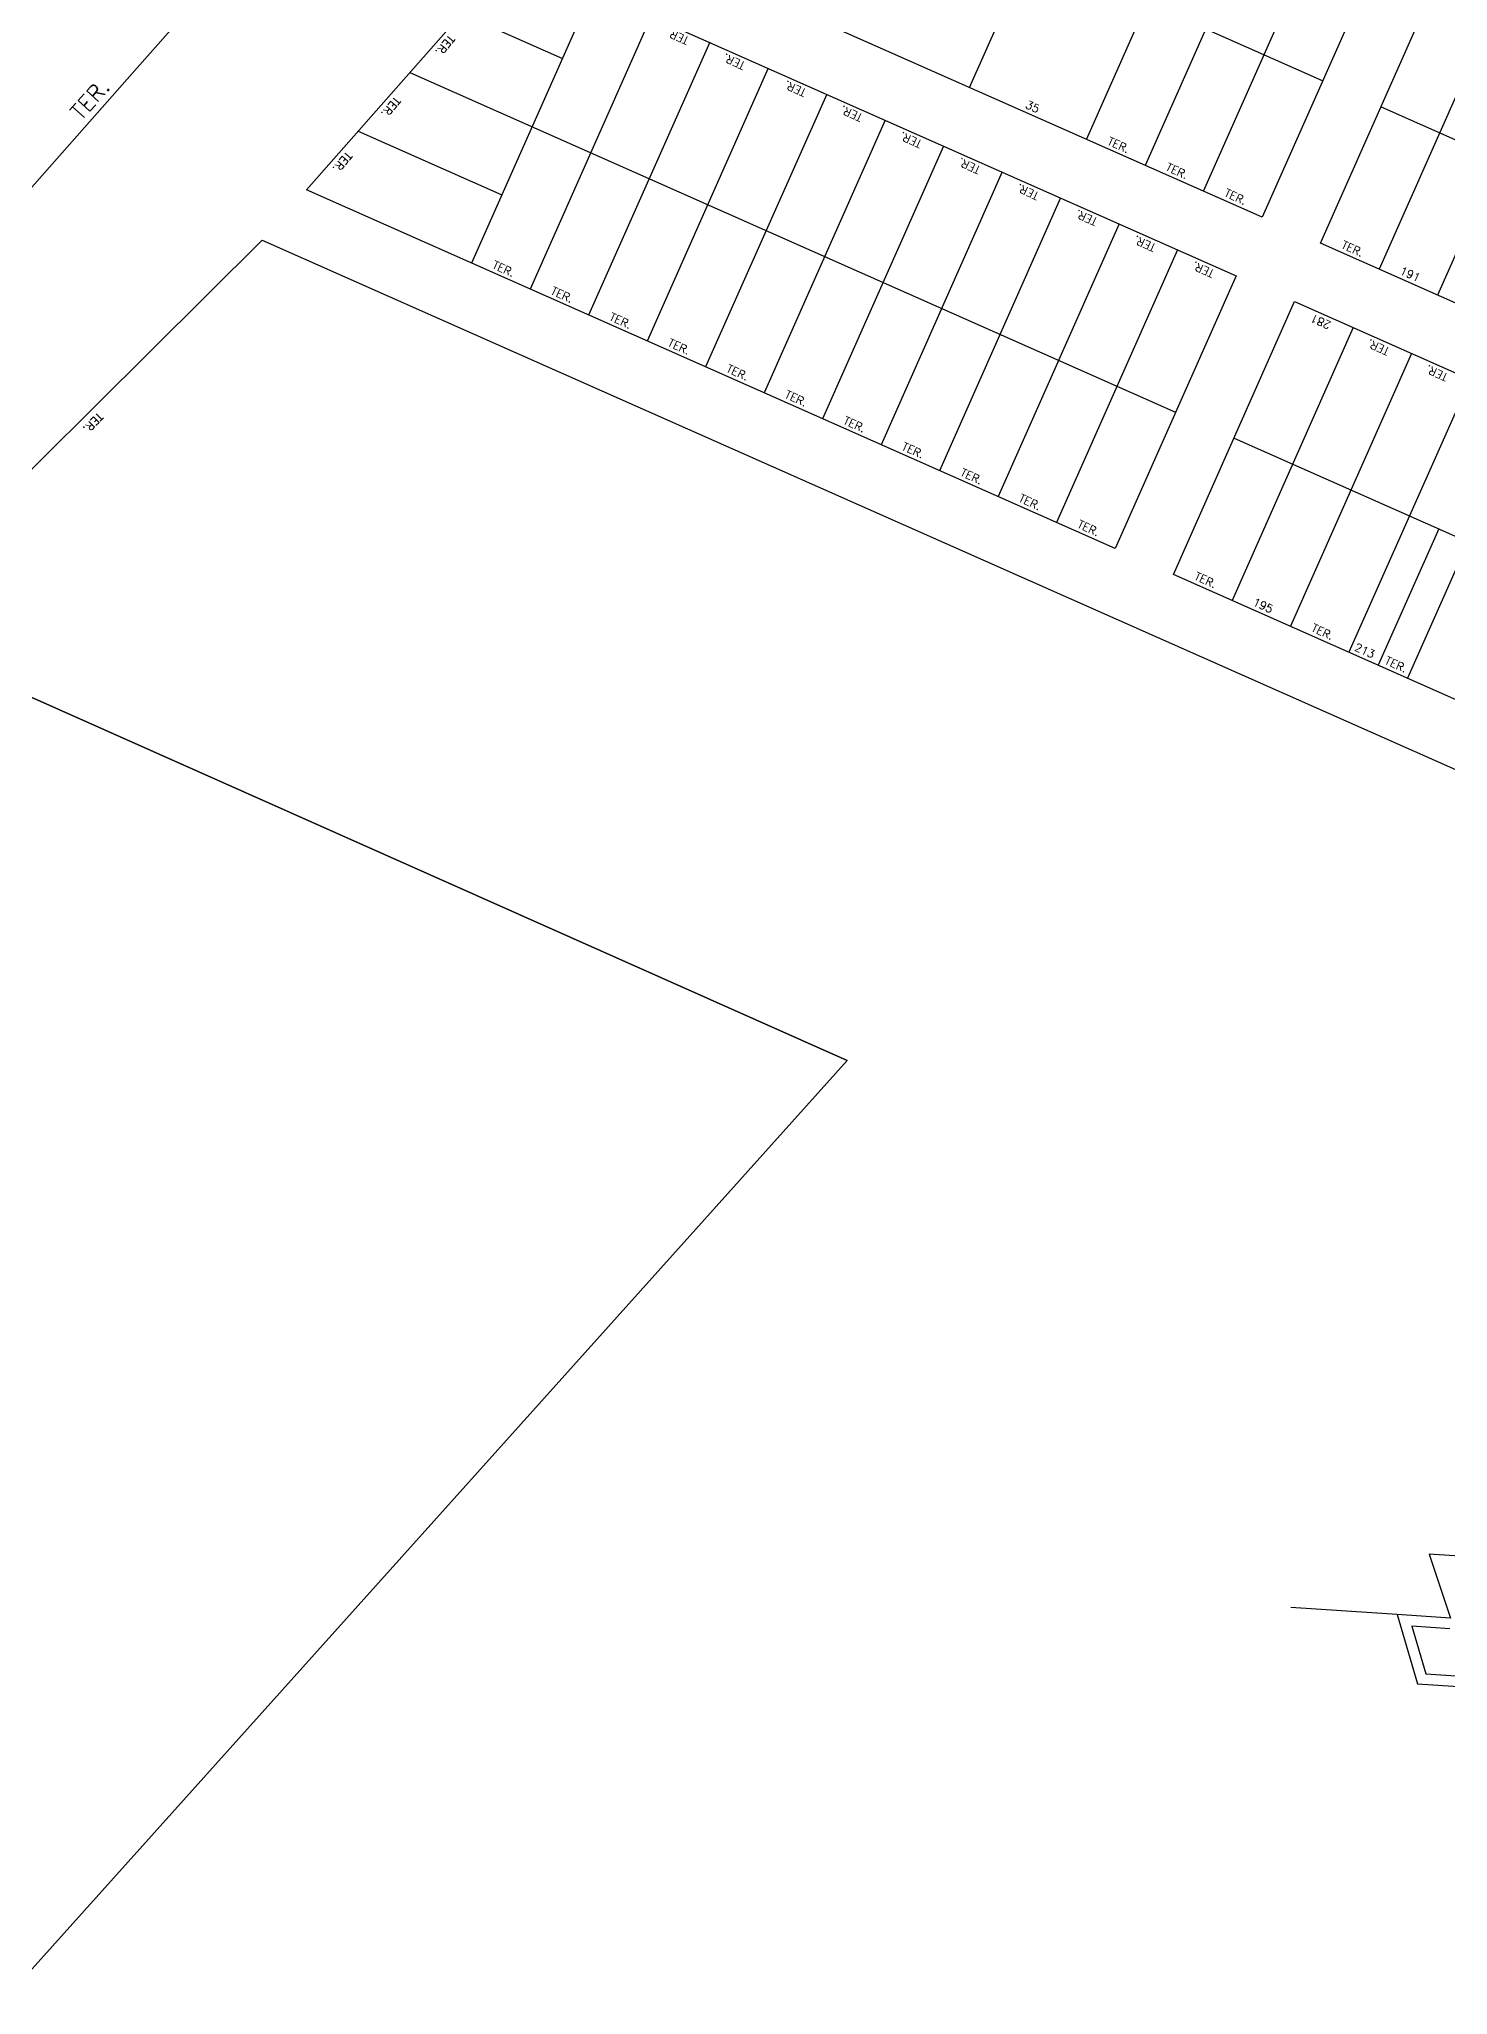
# Model space of a CAD drawing. Extents: x 714896 to 749292, y 8417558 to 8447149.
# Drawn here: x 740211.4 to 740475.6, y 8424224.9 to 8424591.9 of the extents above; entities that cross this region are included whole.
import ezdxf

# ---------------------------------------------------------------- set-up
doc = ezdxf.new("R2010")
doc.units = 0
doc.header["$MEASUREMENT"] = 0
for name, color, linetype in [('LOTE', 7, 'CONTINUOUS'), ('MEIO_FIO', 24, 'CONTINUOUS'), ('NUM-PORTA', 7, 'CONTINUOUS'), ('QUADRA', 6, 'CONTINUOUS'), ('TEXTO', 7, 'CONTINUOUS'), ('TEXTODERUA', 3, 'CONTINUOUS')]:
    doc.layers.add(name, color=color, linetype=linetype)
doc.styles.add('ROMANS', font='ROMANS.SHX', dxfattribs={"height": 1.5})

msp = doc.modelspace()

# ---------------------------------------------------------------- linework, layer by layer
at = {"layer": 'LOTE', "color": 7, "ltscale": 0.3}
for p, q in [((740315.25, 8424601), (740292.54, 8424549.81)), ((740485.42, 8424599.9, 517.02), (740462.71, 8424548.71, 517.02)), ((740290.61, 8424596.61, 517.02), (740309.57, 8424588.2, 517.02)), ((740326.21, 8424596.13, 517.02), (740303.51, 8424544.94, 517.02)), ((740496.39, 8424595.03, 517.02), (740473.68, 8424543.84, 517.02)), ((740337.18, 8424591.27, 517.02), (740314.48, 8424540.08, 517.02)), ((740280.92, 8424585.59), (740424.55, 8424521.88)), ((740348.15, 8424586.4, 517.02), (740325.44, 8424535.21, 517.02)), ((740359.12, 8424581.54, 517.02), (740336.41, 8424530.35, 517.02)), ((740370.09, 8424576.67, 517.02), (740347.38, 8424525.48, 517.02)), ((740271.23, 8424574.58, 517.02), (740298.21, 8424562.61, 517.02)), ((740381.06, 8424571.8, 517.02), (740358.35, 8424520.61, 517.02)), ((740392.03, 8424566.94, 517.02), (740369.32, 8424515.75, 517.02)), ((740403, 8424562.07, 517.02), (740380.29, 8424510.88, 517.02)), ((740413.97, 8424557.21, 517.02), (740391.26, 8424506.02, 517.02)), ((740424.94, 8424552.34, 517.02), (740402.23, 8424501.15, 517.02)), ((740457.84, 8424537.74, 517.02), (740435.14, 8424486.55, 517.02)), ((740468.81, 8424532.87, 517.02), (740446.1, 8424481.69, 517.02)), ((740479.78, 8424528.01, 517.02), (740457.07, 8424476.82, 517.02)), ((740490.75, 8424523.14, 517.02), (740468.04, 8424471.95, 517.02)), ((740435.52, 8424517.01, 517.02), (740556.18, 8424463.49, 517.02)), ((740473.91, 8424499.98, 517.02), (740462.56, 8424474.39, 517.02))]:
    msp.add_line(p, q, dxfattribs=at)
for points, elevation in [([(740385.93, 8424582.77), (740408.63, 8424633.96)], 517.02), ([(740407.86, 8424573.04), (740430.57, 8424624.23)], 517.02), ([(740441.54, 8424619.36), (740418.83, 8424568.17)], 517.02), ([(740429.8, 8424563.31), (740452.51, 8424614.5)], 517.02), ([(740452.13, 8424584.04), (740419.22, 8424598.63)], 517.02), ([(740463.1, 8424579.17), (740583.76, 8424525.64)], 517.02), ([(740466.12, 8424296.27), (740446.17, 8424297.58)], 509.48)]:
    msp.add_lwpolyline(points, dxfattribs=dict(at, elevation=elevation))
at = {"layer": 'MEIO_FIO', "elevation": 509.48}
msp.add_lwpolyline([(740475.97, 8424293.62), (740468.85, 8424294.09), (740471.47, 8424285.17), (740478.96, 8424284.68)], dxfattribs=at)
at = {"layer": 'QUADRA', "color": 6, "elevation": 517.02}
for points in [[(740440.77, 8424558.44), (740308.61, 8424617.07), (740318.3, 8424628.09), (740327.99, 8424639.1), (740342.22, 8424649.41), (740351.78, 8424653.51), (740358.11, 8424654.82), (740364.76, 8424653.43), (740463.48, 8424609.63), (740440.77, 8424558.44)], [(740300.31, 8424607.63), (740435.91, 8424547.47), (740413.2, 8424496.28), (740261.54, 8424563.56), (740300.31, 8424607.63)], [(740572.4, 8424500.05), (740451.74, 8424553.58), (740474.45, 8424604.77), (740595.11, 8424551.24), (740572.4, 8424500.05)], [(740446.87, 8424542.61), (740567.53, 8424489.08), (740544.83, 8424437.89), (740424.17, 8424491.42), (740446.87, 8424542.61)]]:
    msp.add_lwpolyline(points, close=True, dxfattribs=at)
at = {"layer": 'QUADRA', "color": 6, "linetype": 'CONTINUOUS'}
msp.add_lwpolyline([(740267.06, 8424628.64), (740229.83, 8424586.5), (740141.93, 8424486.91), (739894.81, 8424589.31), (739882.48, 8424594.42)], dxfattribs=at)
at = {"layer": 'QUADRA', "color": 6, "elevation": 509.48}
for points in [[(740180.23, 8424481.57), (740253.23, 8424554.12), (740253.23, 8424554.12), (740493.14, 8424447.69)], [(740205.76, 8424224.92), (740362.94, 8424400.23), (740180.23, 8424481.57)], [(740548.1, 8424302.62), (740472.1, 8424307.62), (740476.1, 8424295.62), (740466.12, 8424296.27), (740469.95, 8424283.27), (740480.45, 8424282.58)]]:
    msp.add_lwpolyline(points, dxfattribs=at)
at = {"layer": 'QUADRA', "color": 6}
msp.add_lwpolyline([(740180.23, 8424481.57), (740362.94, 8424400.23), (740205.76, 8424224.92)], dxfattribs=at)

# ---------------------------------------------------------------- texts
at = {"layer": 'NUM-PORTA', "style": 'ROMANS'}
for s, rotation, p in [('35', 335.4741, (740396.26, 8424579.02)), ('191', 335.4741, (740466.47, 8424547.87)), ('281', 155.4741, (740453.83, 8424538.72)), ('195', 335.4741, (740438.89, 8424485.71)), ('213', 335.4741, (740457.97, 8424477.25))]:
    msp.add_text(s, height=1.502, rotation=rotation, dxfattribs=at).set_placement(p)
at = {"layer": 'TEXTO', "style": 'ROMANS'}
for height, rotation, p in [(1.502, 155.4741, (740333.44, 8424592.13)), (1.502, 230.3921, (740288.33, 8424592.77)), (1.502, 155.4741, (740343.99, 8424587.45)), (3, 48.0813, (740219.24, 8424576.4)), (1.502, 155.4741, (740355.46, 8424582.36)), (1.502, 230.3921, (740278.15, 8424581.19)), (1.502, 155.4741, (740366, 8424577.68)), (1.502, 155.4741, (740377.13, 8424572.75)), (1.502, 335.4741, (740411.62, 8424572.2)), (1.502, 230.3921, (740269.06, 8424570.87)), (1.502, 155.4741, (740388.1, 8424567.88)), (1.502, 335.4741, (740422.59, 8424567.33)), (1.502, 155.4741, (740399.07, 8424563.01)), (1.502, 335.4741, (740433.56, 8424562.47)), (1.502, 155.4741, (740410.04, 8424558.15)), (1.502, 155.4741, (740421, 8424553.28)), (1.502, 335.4741, (740455.5, 8424552.74)), (1.502, 335.4741, (740296.29, 8424548.97)), (1.502, 155.4741, (740431.97, 8424548.42)), (1.502, 335.4741, (740307.26, 8424544.1)), (1.502, 335.4741, (740318.23, 8424539.24)), (1.502, 335.4741, (740329.2, 8424534.37)), (1.502, 155.4741, (740464.8, 8424533.85)), (1.502, 335.4741, (740340.17, 8424529.51)), (1.502, 155.4741, (740475.77, 8424528.99)), (1.502, 335.4741, (740351.14, 8424524.64)), (1.502, 335.4741, (740362.11, 8424519.77)), (1.502, 335.4741, (740373.08, 8424514.91)), (1.502, 335.4741, (740384.05, 8424510.04)), (1.502, 335.4741, (740395.01, 8424505.18)), (1.502, 335.4741, (740405.98, 8424500.31)), (1.502, 335.4741, (740427.92, 8424490.58)), (1.502, 335.4741, (740449.86, 8424480.85)), (1.502, 335.4741, (740463.67, 8424474.72))]:
    msp.add_text('TER.', height=height, rotation=rotation, dxfattribs=at).set_placement(p)
at = {"layer": 'TEXTO', "color": 7, "style": 'ROMANS'}
msp.add_text('TER.', height=1.5, rotation=225.7301, dxfattribs=at).set_placement((740222.49, 8424521.9))
at = {"layer": 'TEXTODERUA', "style": 'ROMANS'}
msp.add_text('AV. HIDEVALDO ALVES BOA SORTE - LOG. 2102.9', height=6, rotation=336.2447, dxfattribs=at).set_placement((740371.66, 8424652.29))

doc.saveas('drawing.dxf')
